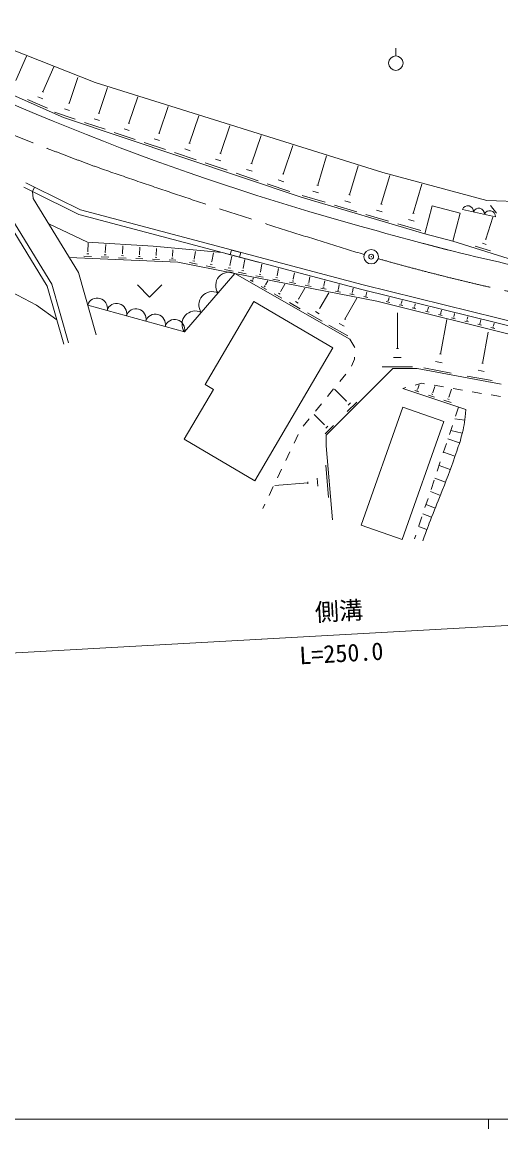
# Model space of a CAD drawing. Units: millimetres, scale not verified. Extents: x 40000 to 680000, y 20000 to 380000.
# Drawn here: x 219633 to 269296, y 204000 to 318835 of the extents above; entities that cross this region are included whole.
import ezdxf
from ezdxf.enums import TextEntityAlignment as Align

# ---------------------------------------------------------------- set-up
doc = ezdxf.new("R2010")
doc.units = ezdxf.units.MM
doc.header["$LTSCALE"] = 1000
doc.header["$PDMODE"] = 32
doc.header["$PDSIZE"] = 500
doc.linetypes.add('CHAIN', pattern=[18.5, 12, -1.5, 3.5, -1.5])
for name, color, linetype, lineweight in [('M-BGD', 7, 'Continuous', 13), ('M-BMK', 2, 'CHAIN', 13), ('M-BMK-SRVR', 3, 'Continuous', 13), ('M-STR-HTXT', 7, 'Continuous', 13), ('M-TTL-BAND', 7, 'Continuous', 13)]:
    doc.layers.add(name, color=color, linetype=linetype, lineweight=lineweight)
doc.styles.add('@ＭＳ ゴシック', font='')
doc.styles.add('ＭＳ ゴシック', font='')
doc.styles.get('@ＭＳ ゴシック').set_extended_font_data('@MS Gothic')
doc.styles.get('ＭＳ ゴシック').set_extended_font_data('MS Gothic')

msp = doc.modelspace()

# ---------------------------------------------------------------- linework, layer by layer
at = {"layer": 'M-BGD'}
for p, q in [((227204, 312571), (208723, 319845)), ((223939, 308947), (205593, 317027)), ((258402, 315332), (258402, 316132)), ((218996, 312789), (220102, 315300)), ((221780, 311605), (222922, 314198)), ((224496, 310404), (225402, 313102)), ((257042, 303219), (227204, 312571)), ((221845, 311576), (221715, 311633)), ((227594, 309362), (228501, 312060)), ((222270, 309900), (220192, 310816)), ((221765, 310867), (221246, 311096)), ((224563, 310381), (224428, 310426)), ((230699, 308340), (231621, 311082)), ((233836, 307308), (234772, 310095)), ((225136, 308756), (222990, 309477)), ((248578, 300668), (223939, 308947)), ((224547, 309670), (224011, 309850)), ((227661, 309340), (227527, 309385)), ((237005, 306265), (237957, 309097)), ((228234, 307714), (226089, 308435)), ((227646, 308629), (227110, 308809)), ((230752, 307596), (230207, 307778)), ((230767, 308317), (230631, 308363)), ((240207, 305211), (241174, 308088)), ((231349, 306668), (229171, 307400)), ((233889, 306552), (233337, 306738)), ((233905, 307285), (233767, 307331)), ((243441, 304146), (244424, 307070)), ((234495, 305611), (232286, 306353)), ((237059, 305498), (236499, 305686)), ((237075, 306241), (236935, 306288)), ((246709, 303070), (247707, 306040)), ((237674, 304542), (235432, 305296)), ((240262, 304433), (239693, 304624)), ((240278, 305187), (240136, 305235)), ((250293, 301910), (251191, 304948)), ((240886, 303463), (238611, 304228)), ((243497, 303356), (242920, 303550)), ((243513, 304122), (243369, 304170)), ((253605, 300913), (254492, 303914)), ((267841, 300325), (257042, 303219)), ((220912, 301708), (220015, 302150)), ((244130, 302373), (241822, 303149)), ((247408, 301272), (245066, 302059)), ((246766, 302269), (246180, 302466)), ((246782, 303046), (246636, 303095)), ((256893, 299950), (257771, 302920)), ((260214, 298996), (261110, 302025)), ((215984, 301660), (222240, 291427)), ((216447, 301861), (222702, 291630)), ((220691, 301260), (219794, 301702)), ((220912, 301708), (220691, 301260)), ((220691, 301260), (225512, 298882)), ((220770, 300541), (220691, 301260)), ((220912, 301708), (225689, 299353)), ((250378, 301114), (249788, 301289)), ((250366, 301888), (250219, 301932)), ((253678, 300892), (253532, 300935)), ((220770, 300541), (225474, 292848)), ((261413, 296872), (248578, 300668)), ((251054, 300144), (248692, 300842)), ((254358, 299167), (252023, 299857)), ((253690, 300126), (253106, 300299)), ((256966, 299928), (256820, 299972)), ((261413, 296872), (262181, 299772)), ((265081, 299004), (262181, 299772)), ((272358, 300179), (267841, 300325)), ((268832, 299010), (268230, 299809)), ((225512, 298882), (254881, 291081)), ((225689, 299353), (255005, 291566)), ((257651, 298193), (255302, 298888)), ((256978, 299158), (256391, 299332)), ((260289, 298973), (260140, 299018)), ((264313, 296104), (265081, 299004)), ((268724, 298641), (265314, 299404)), ((267732, 296308), (268448, 298600)), ((222389, 297894), (226399, 296002)), ((260986, 297207), (258594, 297914)), ((260301, 298190), (259703, 298366)), ((264313, 296104), (261413, 296872)), ((267782, 296293), (267681, 296324)), ((226399, 296002), (233221, 295573)), ((226453, 295034), (226492, 295895)), ((228263, 294934), (228301, 295757)), ((230047, 294836), (230083, 295621)), ((231804, 294740), (231838, 295487)), ((233221, 295573), (240371, 294936)), ((233534, 294645), (233566, 295355)), ((235238, 294551), (235269, 295225)), ((241356, 295191), (241228, 294708)), ((242323, 294934), (241356, 295191)), ((264057, 295138), (261157, 295905)), ((275749, 292532), (264313, 296104)), ((268236, 295089), (266623, 295592)), ((267782, 295761), (267379, 295887)), ((224507, 294430), (235790, 293912)), ((226840, 294523), (226020, 294560)), ((226544, 294783), (226339, 294792)), ((226478, 295033), (226427, 295035)), ((228638, 294440), (227845, 294477)), ((228352, 294692), (228153, 294701)), ((228288, 294933), (228239, 294935)), ((230409, 294359), (229643, 294394)), ((230132, 294602), (229941, 294611)), ((230071, 294835), (230023, 294837)), ((232153, 294279), (231413, 294313)), ((231886, 294514), (231701, 294522)), ((231827, 294739), (231780, 294741)), ((233871, 294200), (233157, 294233)), ((233613, 294427), (233435, 294435)), ((233556, 294644), (233511, 294646)), ((235563, 294123), (234875, 294154)), ((235314, 294341), (235142, 294349)), ((235259, 294550), (235216, 294552)), ((237532, 294019), (237333, 294058)), ((237504, 294271), (237455, 294281)), ((237480, 294276), (237632, 295045)), ((239324, 293981), (239267, 293992)), ((239296, 293986), (239477, 294904)), ((244127, 293938), (240745, 294836)), ((241181, 293598), (241373, 294566)), ((242194, 294451), (242323, 294934)), ((242562, 293300), (242737, 294204)), ((225474, 292848), (227323, 286396)), ((235790, 293912), (241711, 292740)), ((237782, 293722), (236989, 293879)), ((239641, 293354), (238736, 293533)), ((239355, 293692), (239129, 293737)), ((241517, 292982), (240636, 293157)), ((241239, 293312), (241019, 293356)), ((241209, 293593), (241154, 293604)), ((242883, 292717), (242047, 292879)), ((242618, 293029), (242409, 293069)), ((242588, 293294), (242536, 293305)), ((244380, 292910), (244331, 292919)), ((244355, 292915), (244513, 293732)), ((246088, 292543), (246230, 293276)), ((247763, 292183), (247889, 292835)), ((241711, 292740), (236468, 286701)), ((241711, 292740), (256434, 289891)), ((241711, 292740), (253632, 285926)), ((243611, 291884), (243305, 292060)), ((243549, 292042), (243472, 292086)), ((243573, 292150), (243554, 292161)), ((243563, 292156), (243630, 292272)), ((244653, 292375), (243878, 292525)), ((244407, 292663), (244213, 292701)), ((244887, 291583), (245117, 291985)), ((246364, 292044), (245647, 292182)), ((246136, 292310), (245957, 292345)), ((246111, 292538), (246066, 292547)), ((248016, 291724), (247357, 291851)), ((247807, 291969), (247642, 292001)), ((247784, 292179), (247743, 292187)), ((249400, 291833), (249363, 291840)), ((249381, 291836), (249492, 292410)), ((250945, 291501), (251041, 291998)), ((217152, 291536), (221127, 289463)), ((222240, 291427), (223959, 285431)), ((222702, 291630), (224439, 285569)), ((231608, 291563), (232858, 290313)), ((234108, 291563), (232858, 290313)), ((244972, 291107), (244434, 291414)), ((244862, 291383), (244728, 291460)), ((244904, 291574), (244871, 291593)), ((246583, 290186), (245771, 290650)), ((246418, 290603), (246215, 290720)), ((246481, 290891), (246430, 290920)), ((246456, 290905), (246878, 291644)), ((248313, 290102), (248964, 291240)), ((249614, 291415), (249009, 291532)), ((249422, 291640), (249271, 291669)), ((250514, 289151), (251435, 290762)), ((251157, 291116), (250605, 291223)), ((250982, 291322), (250844, 291348)), ((250962, 291497), (250928, 291504)), ((252649, 290827), (252148, 290924)), ((252490, 291014), (252365, 291038)), ((252472, 291173), (252441, 291179)), ((252456, 291176), (252538, 291600)), ((254090, 290548), (253638, 290636)), ((253947, 290717), (253834, 290739)), ((253930, 290860), (253902, 290866)), ((253916, 290863), (253985, 291216)), ((254881, 291081), (280535, 284750)), ((255005, 291566), (280600, 285249)), ((255342, 290561), (255317, 290566)), ((255329, 290564), (255386, 290854)), ((221127, 289463), (223234, 287960)), ((236468, 286701), (226439, 289480)), ((243685, 289851), (238615, 281232)), ((251873, 285035), (243685, 289851)), ((248492, 289095), (247355, 289745)), ((248260, 289680), (247976, 289842)), ((248349, 290082), (248278, 290122)), ((253120, 288024), (254361, 290196)), ((255487, 290278), (255077, 290357)), ((255357, 290431), (255254, 290451)), ((256434, 289891), (279579, 284105)), ((257782, 289760), (257400, 289856)), ((257667, 289911), (257572, 289935)), ((257660, 290034), (257636, 290040)), ((257648, 290037), (257709, 290280)), ((259136, 289422), (258752, 289518)), ((259021, 289573), (258925, 289597)), ((259014, 289697), (258990, 289703)), ((259002, 289700), (259063, 289946)), ((260357, 289363), (260419, 289612)), ((250753, 287802), (249231, 288672)), ((250443, 288585), (250062, 288803)), ((250561, 289124), (250466, 289178)), ((258566, 284964), (258566, 288669)), ((260492, 289083), (260106, 289179)), ((260376, 289235), (260280, 289259)), ((260369, 289360), (260345, 289366)), ((261850, 288743), (261462, 288840)), ((261733, 288896), (261636, 288920)), ((261726, 289022), (261702, 289028)), ((261714, 289025), (261777, 289276)), ((263210, 288403), (262820, 288501)), ((263093, 288557), (262995, 288581)), ((263086, 288683), (263061, 288689)), ((263073, 288686), (263137, 288941)), ((264454, 288217), (264356, 288242)), ((264447, 288344), (264423, 288350)), ((264435, 288347), (264499, 288605)), ((265798, 288008), (265863, 288268)), ((253430, 286272), (251452, 287402)), ((253028, 287289), (252533, 287572)), ((253182, 287989), (253058, 288059)), ((263026, 284391), (263690, 287974)), ((264572, 288063), (264180, 288161)), ((265936, 287722), (265542, 287820)), ((265818, 287877), (265719, 287902)), ((265811, 288004), (265786, 288011)), ((267302, 287380), (266906, 287479)), ((267183, 287536), (267084, 287561)), ((267176, 287664), (267151, 287671)), ((267164, 287667), (267229, 287931)), ((268671, 287038), (268272, 287138)), ((268551, 287195), (268452, 287220)), ((268544, 287324), (268519, 287330)), ((268531, 287327), (268598, 287593)), ((267391, 283425), (267994, 286678)), ((251873, 285035), (243761, 271244)), ((253632, 285926), (254143, 285066)), ((258468, 284964), (258665, 284964)), ((254110, 283867), (253787, 283137)), ((254116, 284068), (254110, 283867)), ((258174, 284021), (258959, 284021)), ((262937, 284407), (263114, 284374)), ((258101, 282879), (251187, 275965)), ((256996, 283079), (260137, 283079)), ((260602, 282879), (258101, 282879)), ((269331, 281261), (260602, 282879)), ((261295, 282954), (264127, 282429)), ((262514, 283607), (263222, 283475)), ((266925, 282711), (267570, 282591)), ((267310, 283440), (267472, 283410)), ((253217, 282324), (252584, 281550)), ((261084, 281369), (260403, 281182)), ((261374, 281320), (261084, 281369)), ((265814, 282116), (268394, 281638)), ((239477, 280725), (236434, 275553)), ((239477, 280725), (238615, 281232)), ((251950, 280776), (251317, 280002)), ((253266, 279513), (252045, 280735)), ((259439, 280917), (259125, 280831)), ((259125, 280831), (265655, 278642)), ((260388, 280619), (260791, 280484)), ((260579, 280689), (260680, 280655)), ((260658, 280797), (260683, 280789)), ((260670, 280793), (260809, 281207)), ((262100, 280251), (262254, 280199)), ((262220, 280416), (262258, 280403)), ((262239, 280410), (262449, 281037)), ((263346, 280986), (262360, 281153)), ((263915, 279931), (264188, 280743)), ((265318, 280651), (264332, 280818)), ((267290, 280317), (266304, 280484)), ((250684, 279228), (250051, 278454)), ((253236, 279482), (253297, 279544)), ((253365, 278426), (254354, 279414)), ((253439, 279093), (253687, 279340)), ((261806, 280143), (262423, 279936)), ((263396, 279610), (264137, 279362)), ((263748, 279739), (263934, 279677)), ((263892, 279939), (263939, 279923)), ((269261, 279983), (268276, 280150)), ((250969, 277077), (249915, 278131)), ((259143, 278901), (254799, 266648)), ((259143, 278901), (263385, 277398)), ((264917, 278889), (264599, 277941)), ((249417, 277680), (248784, 276906)), ((250941, 277050), (250996, 277104)), ((251056, 276116), (251929, 276990)), ((251122, 276706), (251340, 276924)), ((263385, 277398), (259041, 265145)), ((264281, 276993), (263963, 276045)), ((265549, 277547), (264508, 277669)), ((248284, 276047), (247852, 275146)), ((251187, 275965), (251187, 274886)), ((265298, 276179), (264103, 276462)), ((243761, 271244), (236434, 275553)), ((251187, 274886), (251825, 267187)), ((263645, 275097), (263327, 274149)), ((265016, 275198), (263811, 275592)), ((247420, 274244), (246987, 273342)), ((264531, 273795), (263347, 274207)), ((246555, 272441), (246123, 271539)), ((251432, 269510), (251153, 272880)), ((263010, 273200), (262692, 272252)), ((264045, 272422), (262889, 272840)), ((249270, 271028), (245837, 270743)), ((249279, 270922), (249261, 271133)), ((250316, 270690), (250246, 271533)), ((262374, 271304), (262056, 270356)), ((263554, 271097), (262445, 271518)), ((245690, 270637), (245258, 269735)), ((263020, 269719), (261981, 270134)), ((244826, 268834), (244602, 268367)), ((261738, 269408), (261420, 268460)), ((262483, 268412), (261534, 268800)), ((262112, 267482), (261210, 267832)), ((254799, 266648), (259041, 265145)), ((261622, 266190), (260765, 266506)), ((261102, 267512), (260784, 266564)), ((260466, 265615), (260332, 265215))]:
    msp.add_line(p, q, dxfattribs=at)
msp.add_circle((258402, 314582), 750, dxfattribs=at)
for centre, radius, start, end in [((328801, 566204), 278581, 242.62222, 254.97995), ((265865, 299196), 588, 355.43326, 159.33949), ((267001, 298942), 588, 355.43326, 159.33949), ((268138, 298688), 588, 355.43326, 159.33949), ((319310, 515568), 227250, 253.98267, 260.45955), ((241089, 291515), 1374, 63.06115, 215.00871), ((239341, 289502), 1374, 63.06115, 215.00871), ((227431, 289163), 1042, 346.74809, 162.27183), ((229437, 288607), 1042, 346.74809, 162.27183), ((231443, 288051), 1042, 346.74809, 162.27183), ((233448, 287495), 1042, 346.74809, 162.27183), ((237593, 287489), 1374, 63.06115, 215.00871), ((235454, 286939), 1042, 346.74809, 162.27183)]:
    msp.add_arc(centre, radius, start, end, dxfattribs=at)
msp.add_open_spline([(265655, 278642), (265546, 277480), (265528, 277107), (265292, 276154), (265112, 275426), (264958, 275032), (264714, 274323), (264159, 272713), (263835, 271816), (263220, 270228), (262803, 269149), (262529, 268561), (262112, 267482), (261743, 266526), (261629, 266216), (261197, 265024)], degree=3, knots=[0, 0, 0, 0, 1, 1, 1, 2, 2, 2, 3, 3, 3, 4, 4, 4, 5, 5, 5, 5], dxfattribs=at)
at = {"layer": 'M-BMK'}
for centre, radius, start, end in [((338299, 605089), 321066, 245.49719, 249.78004), ((464986, 983211), 719767, 250.72008, 253.0485), ((319310, 515568), 230000, 254.1695, 260.45955)]:
    msp.add_arc(centre, radius, start, end, dxfattribs=at)
at = {"layer": 'M-BMK-SRVR'}
msp.add_circle((255846, 294497), 750, dxfattribs=at)
msp.add_point((255846, 294497), dxfattribs=at)
at = {"layer": 'M-STR-HTXT'}
msp.add_line((371131, 261897), (134150, 248635), dxfattribs=at)
at = {"layer": 'M-TTL-BAND'}
for p, q in [((40000, 205000), (579000, 205000)), ((268000, 205000), (268000, 204000))]:
    msp.add_line(p, q, dxfattribs=at)

# ---------------------------------------------------------------- texts
at = {"layer": 'M-STR-HTXT', "style": 'ＭＳ ゴシック'}
msp.add_text('側溝', height=1833, rotation=3.203, dxfattribs=at).set_placement((252584, 256264), align=Align.BOTTOM_CENTER)
at = {"layer": 'M-STR-HTXT', "style": '@ＭＳ ゴシック'}
msp.add_text('L=250.0', height=1833, rotation=3.203, dxfattribs=at).set_placement((252696, 254267), align=Align.TOP_CENTER)

doc.saveas('drawing.dxf')
